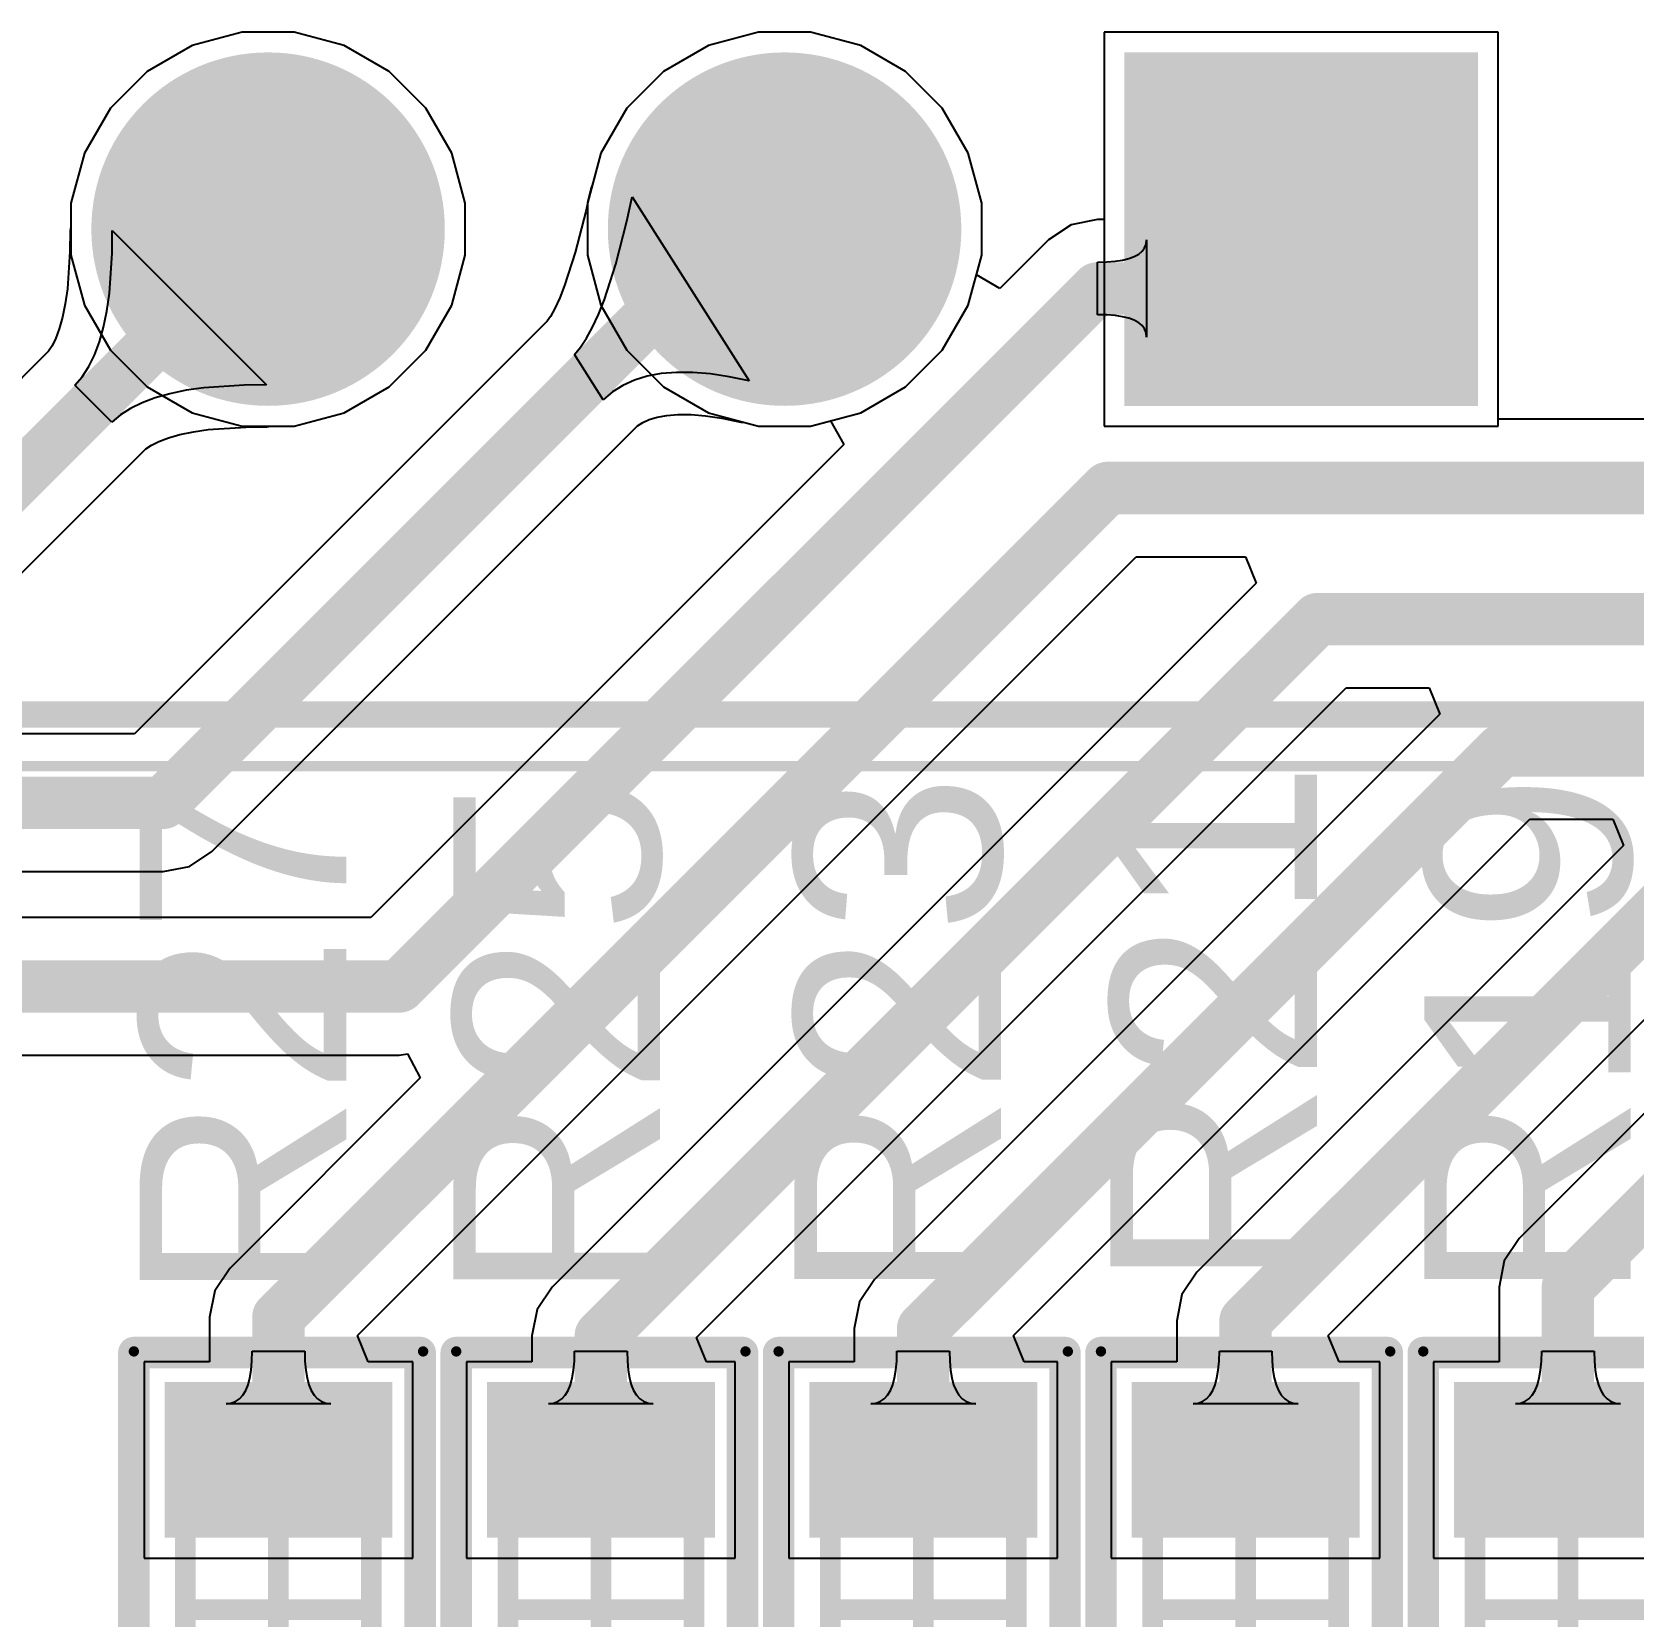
# Model space of a CAD drawing. Header units: inches. Extents: x 1.37 to 4.6, y 1.74 to 5.29.
# Drawn here: x 3.5377 to 3.843, y 3.1951 to 3.4971 of the extents above; entities that cross this region are included whole.
import ezdxf

# ---------------------------------------------------------------- set-up
doc = ezdxf.new("R2010")
doc.units = ezdxf.units.IN
doc.header["$MEASUREMENT"] = 0
for name, color, linetype in [('BottomLayer', 5, 'Continuous'), ('BottomSolder', 6, 'Continuous'), ('Mechanical13', 56, 'Continuous'), ('Mechanical15', 56, 'Continuous'), ('MultiLayer', 9, 'Continuous'), ('PadHoleLayer', 156, 'Continuous'), ('TopLayer', 1, 'Continuous'), ('TopOverlay', 2, 'Continuous'), ('TopPaste', 8, 'Continuous'), ('TopSolder', 216, 'Continuous')]:
    doc.layers.add(name, color=color, linetype=linetype)
doc.styles.add('Arial', font='', dxfattribs={"height": 0.2})
doc.styles.get('Arial').set_extended_font_data('Arial')

# ---------------------------------------------------------------- blocks, each defined once
blk = doc.blocks.new('_________0603_91')
at = {"layer": 'TopLayer'}
for points in [[(-0.03937, -0.01772), (-0.03937, 0.01772), (-0.01772, 0.01772), (-0.01772, -0.01772)], [(0.01772, -0.01772), (0.01772, 0.01772), (0.03937, 0.01772), (0.03937, -0.01772)]]:
    blk.add_hatch(color=1, dxfattribs=at).paths.add_polyline_path(points)
at = {"layer": 'TopPaste'}
for points in [[(-0.03937, -0.01772), (-0.03937, 0.01772), (-0.01772, 0.01772), (-0.01772, -0.01772)], [(0.01772, -0.01772), (0.01772, 0.01772), (0.03937, 0.01772), (0.03937, -0.01772)]]:
    blk.add_hatch(color=8, dxfattribs=at).paths.add_polyline_path(points)
at = {"layer": 'TopSolder'}
for points in [[(-0.04337, -0.02172), (-0.04337, 0.02172), (-0.01372, 0.02172), (-0.01372, -0.02172)], [(0.01372, -0.02172), (0.01372, 0.02172), (0.04337, 0.02172), (0.04337, -0.02172)]]:
    blk.add_hatch(color=216, dxfattribs=at).paths.add_polyline_path(points)
at = {"layer": 'Mechanical13', "const_width": 0.00394}
for points in [[(-0.0315, 0.01772), (-0.0315, -0.01772)], [(-0.0315, 0.01772), (0.0315, 0.01772)], [(0.0315, 0.01772), (0.0315, -0.01772)], [(-0.0315, -0.01772), (0.0315, -0.01772)]]:
    blk.add_lwpolyline(points, dxfattribs=at)
at = {"layer": 'Mechanical13', "const_width": 0.00197}
for points in [[(-0.03248, 0.01772, 1), (-0.03051, 0.01772, 1)], [(-0.03248, 0.01772, 1), (-0.03051, 0.01772, 1)], [(0.03051, 0.01772, 1), (0.03248, 0.01772, 1)], [(0.03051, 0.01772, 1), (0.03248, 0.01772, 1)], [(-0.03248, -0.01772, 1), (-0.03051, -0.01772, 1)], [(-0.03248, -0.01772, 1), (-0.03051, -0.01772, 1)], [(0.03051, -0.01772, 1), (0.03248, -0.01772, 1)], [(0.03051, -0.01772, 1), (0.03248, -0.01772, 1)]]:
    blk.add_lwpolyline(points, format="xyb", close=True, dxfattribs=at)
at = {"layer": 'Mechanical15'}
for points, const_width in [([(-0.04921, 0.02756), (-0.04921, -0.02756)], 0.00197), ([(-0.04921, 0.02756), (0.04921, 0.02756)], 0.00197), ([(0.04921, 0.02756), (0.04921, -0.02756)], 0.00197), ([(0, 0.01772), (0, -0.01772)], 0.00394), ([(-0.01772, 0), (0.01772, 0)], 0.00394), ([(-0.04921, -0.02756), (0.04921, -0.02756)], 0.00197)]:
    blk.add_lwpolyline(points, dxfattribs=dict(at, const_width=const_width))
for points, const_width in [([(-0.0497, 0.02756, 1), (-0.04872, 0.02756, 1)], 0.000984), ([(-0.0497, 0.02756, 1), (-0.04872, 0.02756, 1)], 0.000984), ([(0.04872, 0.02756, 1), (0.0497, 0.02756, 1)], 0.000984), ([(0.04872, 0.02756, 1), (0.0497, 0.02756, 1)], 0.000984), ([(-0.00098, 0.01772, 1), (0.00098, 0.01772, 1)], 0.00197), ([(-0.0187, 0, 1), (-0.01673, 0, 1)], 0.00197), ([(0.01673, 0, 1), (0.0187, 0, 1)], 0.00197), ([(-0.00098, -0.01772, 1), (0.00098, -0.01772, 1)], 0.00197), ([(-0.0497, -0.02756, 1), (-0.04872, -0.02756, 1)], 0.000984), ([(-0.0497, -0.02756, 1), (-0.04872, -0.02756, 1)], 0.000984), ([(0.04872, -0.02756, 1), (0.0497, -0.02756, 1)], 0.000984), ([(0.04872, -0.02756, 1), (0.0497, -0.02756, 1)], 0.000984)]:
    blk.add_lwpolyline(points, format="xyb", close=True, dxfattribs=dict(at, const_width=const_width))
at = {"layer": 'TopOverlay', "const_width": 0.006}
for points in [[(-0.04921, 0.02756), (-0.04921, -0.027)], [(-0.04921, 0.02756), (0.049, 0.02756)], [(0.049, 0.02756), (0.049, -0.027)], [(-0.04921, -0.027), (0.049, -0.027)]]:
    blk.add_lwpolyline(points, dxfattribs=at)
at = {"layer": 'TopOverlay', "const_width": 0.003}
for points in [[(-0.05071, 0.02756, 1), (-0.04771, 0.02756, 1)], [(-0.05071, 0.02756, 1), (-0.04771, 0.02756, 1)], [(0.0475, 0.02756, 1), (0.0505, 0.02756, 1)], [(0.0475, 0.02756, 1), (0.0505, 0.02756, 1)], [(-0.05071, -0.027, 1), (-0.04771, -0.027, 1)], [(-0.05071, -0.027, 1), (-0.04771, -0.027, 1)], [(0.0475, -0.027, 1), (0.0505, -0.027, 1)], [(0.0475, -0.027, 1), (0.0505, -0.027, 1)]]:
    blk.add_lwpolyline(points, format="xyb", close=True, dxfattribs=at)
blk = doc.blocks.new('_________0603_93')
at = {"layer": 'TopLayer'}
for points in [[(-0.03937, -0.01772), (-0.03937, 0.01772), (-0.01772, 0.01772), (-0.01772, -0.01772)], [(0.01772, -0.01772), (0.01772, 0.01772), (0.03937, 0.01772), (0.03937, -0.01772)]]:
    blk.add_hatch(color=1, dxfattribs=at).paths.add_polyline_path(points)
at = {"layer": 'TopPaste'}
for points in [[(-0.03937, -0.01772), (-0.03937, 0.01772), (-0.01772, 0.01772), (-0.01772, -0.01772)], [(0.01772, -0.01772), (0.01772, 0.01772), (0.03937, 0.01772), (0.03937, -0.01772)]]:
    blk.add_hatch(color=8, dxfattribs=at).paths.add_polyline_path(points)
at = {"layer": 'TopSolder'}
for points in [[(-0.04337, -0.02172), (-0.04337, 0.02172), (-0.01372, 0.02172), (-0.01372, -0.02172)], [(0.01372, -0.02172), (0.01372, 0.02172), (0.04337, 0.02172), (0.04337, -0.02172)]]:
    blk.add_hatch(color=216, dxfattribs=at).paths.add_polyline_path(points)
at = {"layer": 'Mechanical13', "const_width": 0.00394}
for points in [[(-0.0315, 0.01772), (-0.0315, -0.01772)], [(-0.0315, 0.01772), (0.0315, 0.01772)], [(0.0315, 0.01772), (0.0315, -0.01772)], [(-0.0315, -0.01772), (0.0315, -0.01772)]]:
    blk.add_lwpolyline(points, dxfattribs=at)
at = {"layer": 'Mechanical13', "const_width": 0.00197}
for points in [[(-0.03248, 0.01772, 1), (-0.03051, 0.01772, 1)], [(-0.03248, 0.01772, 1), (-0.03051, 0.01772, 1)], [(0.03051, 0.01772, 1), (0.03248, 0.01772, 1)], [(0.03051, 0.01772, 1), (0.03248, 0.01772, 1)], [(-0.03248, -0.01772, 1), (-0.03051, -0.01772, 1)], [(-0.03248, -0.01772, 1), (-0.03051, -0.01772, 1)], [(0.03051, -0.01772, 1), (0.03248, -0.01772, 1)], [(0.03051, -0.01772, 1), (0.03248, -0.01772, 1)]]:
    blk.add_lwpolyline(points, format="xyb", close=True, dxfattribs=at)
at = {"layer": 'Mechanical15'}
for points, const_width in [([(-0.04921, 0.02756), (-0.04921, -0.02756)], 0.00197), ([(-0.04921, 0.02756), (0.04921, 0.02756)], 0.00197), ([(0.04921, 0.02756), (0.04921, -0.02756)], 0.00197), ([(0, 0.01772), (0, -0.01772)], 0.00394), ([(-0.01772, 0), (0.01772, 0)], 0.00394), ([(-0.04921, -0.02756), (0.04921, -0.02756)], 0.00197)]:
    blk.add_lwpolyline(points, dxfattribs=dict(at, const_width=const_width))
for points, const_width in [([(-0.0497, 0.02756, 1), (-0.04872, 0.02756, 1)], 0.000984), ([(-0.0497, 0.02756, 1), (-0.04872, 0.02756, 1)], 0.000984), ([(0.04872, 0.02756, 1), (0.0497, 0.02756, 1)], 0.000984), ([(0.04872, 0.02756, 1), (0.0497, 0.02756, 1)], 0.000984), ([(-0.00098, 0.01772, 1), (0.00098, 0.01772, 1)], 0.00197), ([(-0.0187, 0, 1), (-0.01673, 0, 1)], 0.00197), ([(0.01673, 0, 1), (0.0187, 0, 1)], 0.00197), ([(-0.00098, -0.01772, 1), (0.00098, -0.01772, 1)], 0.00197), ([(-0.0497, -0.02756, 1), (-0.04872, -0.02756, 1)], 0.000984), ([(-0.0497, -0.02756, 1), (-0.04872, -0.02756, 1)], 0.000984), ([(0.04872, -0.02756, 1), (0.0497, -0.02756, 1)], 0.000984), ([(0.04872, -0.02756, 1), (0.0497, -0.02756, 1)], 0.000984)]:
    blk.add_lwpolyline(points, format="xyb", close=True, dxfattribs=dict(at, const_width=const_width))
at = {"layer": 'TopOverlay', "const_width": 0.006}
for points in [[(-0.04921, 0.02756), (-0.04921, -0.027)], [(-0.04921, 0.02756), (0.049, 0.02756)], [(0.049, 0.02756), (0.049, -0.027)], [(-0.04921, -0.027), (0.049, -0.027)]]:
    blk.add_lwpolyline(points, dxfattribs=at)
at = {"layer": 'TopOverlay', "const_width": 0.003}
for points in [[(-0.05071, 0.02756, 1), (-0.04771, 0.02756, 1)], [(-0.05071, 0.02756, 1), (-0.04771, 0.02756, 1)], [(0.0475, 0.02756, 1), (0.0505, 0.02756, 1)], [(0.0475, 0.02756, 1), (0.0505, 0.02756, 1)], [(-0.05071, -0.027, 1), (-0.04771, -0.027, 1)], [(-0.05071, -0.027, 1), (-0.04771, -0.027, 1)], [(0.0475, -0.027, 1), (0.0505, -0.027, 1)], [(0.0475, -0.027, 1), (0.0505, -0.027, 1)]]:
    blk.add_lwpolyline(points, format="xyb", close=True, dxfattribs=at)
blk = doc.blocks.new('_________0603_95')
at = {"layer": 'TopLayer'}
for points in [[(-0.03937, -0.01772), (-0.03937, 0.01772), (-0.01772, 0.01772), (-0.01772, -0.01772)], [(0.01772, -0.01772), (0.01772, 0.01772), (0.03937, 0.01772), (0.03937, -0.01772)]]:
    blk.add_hatch(color=1, dxfattribs=at).paths.add_polyline_path(points)
at = {"layer": 'TopPaste'}
for points in [[(-0.03937, -0.01772), (-0.03937, 0.01772), (-0.01772, 0.01772), (-0.01772, -0.01772)], [(0.01772, -0.01772), (0.01772, 0.01772), (0.03937, 0.01772), (0.03937, -0.01772)]]:
    blk.add_hatch(color=8, dxfattribs=at).paths.add_polyline_path(points)
at = {"layer": 'TopSolder'}
for points in [[(-0.04337, -0.02172), (-0.04337, 0.02172), (-0.01372, 0.02172), (-0.01372, -0.02172)], [(0.01372, -0.02172), (0.01372, 0.02172), (0.04337, 0.02172), (0.04337, -0.02172)]]:
    blk.add_hatch(color=216, dxfattribs=at).paths.add_polyline_path(points)
at = {"layer": 'Mechanical13', "const_width": 0.00394}
for points in [[(-0.0315, 0.01772), (-0.0315, -0.01772)], [(-0.0315, 0.01772), (0.0315, 0.01772)], [(0.0315, 0.01772), (0.0315, -0.01772)], [(-0.0315, -0.01772), (0.0315, -0.01772)]]:
    blk.add_lwpolyline(points, dxfattribs=at)
at = {"layer": 'Mechanical13', "const_width": 0.00197}
for points in [[(-0.03248, 0.01772, 1), (-0.03051, 0.01772, 1)], [(-0.03248, 0.01772, 1), (-0.03051, 0.01772, 1)], [(0.03051, 0.01772, 1), (0.03248, 0.01772, 1)], [(0.03051, 0.01772, 1), (0.03248, 0.01772, 1)], [(-0.03248, -0.01772, 1), (-0.03051, -0.01772, 1)], [(-0.03248, -0.01772, 1), (-0.03051, -0.01772, 1)], [(0.03051, -0.01772, 1), (0.03248, -0.01772, 1)], [(0.03051, -0.01772, 1), (0.03248, -0.01772, 1)]]:
    blk.add_lwpolyline(points, format="xyb", close=True, dxfattribs=at)
at = {"layer": 'Mechanical15'}
for points, const_width in [([(-0.04921, 0.02756), (-0.04921, -0.02756)], 0.00197), ([(-0.04921, 0.02756), (0.04921, 0.02756)], 0.00197), ([(0.04921, 0.02756), (0.04921, -0.02756)], 0.00197), ([(0, 0.01772), (0, -0.01772)], 0.00394), ([(-0.01772, 0), (0.01772, 0)], 0.00394), ([(-0.04921, -0.02756), (0.04921, -0.02756)], 0.00197)]:
    blk.add_lwpolyline(points, dxfattribs=dict(at, const_width=const_width))
for points, const_width in [([(-0.0497, 0.02756, 1), (-0.04872, 0.02756, 1)], 0.000984), ([(-0.0497, 0.02756, 1), (-0.04872, 0.02756, 1)], 0.000984), ([(0.04872, 0.02756, 1), (0.0497, 0.02756, 1)], 0.000984), ([(0.04872, 0.02756, 1), (0.0497, 0.02756, 1)], 0.000984), ([(-0.00098, 0.01772, 1), (0.00098, 0.01772, 1)], 0.00197), ([(-0.0187, 0, 1), (-0.01673, 0, 1)], 0.00197), ([(0.01673, 0, 1), (0.0187, 0, 1)], 0.00197), ([(-0.00098, -0.01772, 1), (0.00098, -0.01772, 1)], 0.00197), ([(-0.0497, -0.02756, 1), (-0.04872, -0.02756, 1)], 0.000984), ([(-0.0497, -0.02756, 1), (-0.04872, -0.02756, 1)], 0.000984), ([(0.04872, -0.02756, 1), (0.0497, -0.02756, 1)], 0.000984), ([(0.04872, -0.02756, 1), (0.0497, -0.02756, 1)], 0.000984)]:
    blk.add_lwpolyline(points, format="xyb", close=True, dxfattribs=dict(at, const_width=const_width))
at = {"layer": 'TopOverlay', "const_width": 0.006}
for points in [[(-0.04921, 0.02756), (-0.04921, -0.027)], [(-0.04921, 0.02756), (0.049, 0.02756)], [(0.049, 0.02756), (0.049, -0.027)], [(-0.04921, -0.027), (0.049, -0.027)]]:
    blk.add_lwpolyline(points, dxfattribs=at)
at = {"layer": 'TopOverlay', "const_width": 0.003}
for points in [[(-0.05071, 0.02756, 1), (-0.04771, 0.02756, 1)], [(-0.05071, 0.02756, 1), (-0.04771, 0.02756, 1)], [(0.0475, 0.02756, 1), (0.0505, 0.02756, 1)], [(0.0475, 0.02756, 1), (0.0505, 0.02756, 1)], [(-0.05071, -0.027, 1), (-0.04771, -0.027, 1)], [(-0.05071, -0.027, 1), (-0.04771, -0.027, 1)], [(0.0475, -0.027, 1), (0.0505, -0.027, 1)], [(0.0475, -0.027, 1), (0.0505, -0.027, 1)]]:
    blk.add_lwpolyline(points, format="xyb", close=True, dxfattribs=at)
blk = doc.blocks.new('_________0603_97')
at = {"layer": 'TopLayer'}
for points in [[(-0.03937, -0.01772), (-0.03937, 0.01772), (-0.01772, 0.01772), (-0.01772, -0.01772)], [(0.01772, -0.01772), (0.01772, 0.01772), (0.03937, 0.01772), (0.03937, -0.01772)]]:
    blk.add_hatch(color=1, dxfattribs=at).paths.add_polyline_path(points)
at = {"layer": 'TopPaste'}
for points in [[(-0.03937, -0.01772), (-0.03937, 0.01772), (-0.01772, 0.01772), (-0.01772, -0.01772)], [(0.01772, -0.01772), (0.01772, 0.01772), (0.03937, 0.01772), (0.03937, -0.01772)]]:
    blk.add_hatch(color=8, dxfattribs=at).paths.add_polyline_path(points)
at = {"layer": 'TopSolder'}
for points in [[(-0.04337, -0.02172), (-0.04337, 0.02172), (-0.01372, 0.02172), (-0.01372, -0.02172)], [(0.01372, -0.02172), (0.01372, 0.02172), (0.04337, 0.02172), (0.04337, -0.02172)]]:
    blk.add_hatch(color=216, dxfattribs=at).paths.add_polyline_path(points)
at = {"layer": 'Mechanical13', "const_width": 0.00394}
for points in [[(-0.0315, 0.01772), (-0.0315, -0.01772)], [(-0.0315, 0.01772), (0.0315, 0.01772)], [(0.0315, 0.01772), (0.0315, -0.01772)], [(-0.0315, -0.01772), (0.0315, -0.01772)]]:
    blk.add_lwpolyline(points, dxfattribs=at)
at = {"layer": 'Mechanical13', "const_width": 0.00197}
for points in [[(-0.03248, 0.01772, 1), (-0.03051, 0.01772, 1)], [(-0.03248, 0.01772, 1), (-0.03051, 0.01772, 1)], [(0.03051, 0.01772, 1), (0.03248, 0.01772, 1)], [(0.03051, 0.01772, 1), (0.03248, 0.01772, 1)], [(-0.03248, -0.01772, 1), (-0.03051, -0.01772, 1)], [(-0.03248, -0.01772, 1), (-0.03051, -0.01772, 1)], [(0.03051, -0.01772, 1), (0.03248, -0.01772, 1)], [(0.03051, -0.01772, 1), (0.03248, -0.01772, 1)]]:
    blk.add_lwpolyline(points, format="xyb", close=True, dxfattribs=at)
at = {"layer": 'Mechanical15'}
for points, const_width in [([(-0.04921, 0.02756), (-0.04921, -0.02756)], 0.00197), ([(-0.04921, 0.02756), (0.04921, 0.02756)], 0.00197), ([(0.04921, 0.02756), (0.04921, -0.02756)], 0.00197), ([(0, 0.01772), (0, -0.01772)], 0.00394), ([(-0.01772, 0), (0.01772, 0)], 0.00394), ([(-0.04921, -0.02756), (0.04921, -0.02756)], 0.00197)]:
    blk.add_lwpolyline(points, dxfattribs=dict(at, const_width=const_width))
for points, const_width in [([(-0.0497, 0.02756, 1), (-0.04872, 0.02756, 1)], 0.000984), ([(-0.0497, 0.02756, 1), (-0.04872, 0.02756, 1)], 0.000984), ([(0.04872, 0.02756, 1), (0.0497, 0.02756, 1)], 0.000984), ([(0.04872, 0.02756, 1), (0.0497, 0.02756, 1)], 0.000984), ([(-0.00098, 0.01772, 1), (0.00098, 0.01772, 1)], 0.00197), ([(-0.0187, 0, 1), (-0.01673, 0, 1)], 0.00197), ([(0.01673, 0, 1), (0.0187, 0, 1)], 0.00197), ([(-0.00098, -0.01772, 1), (0.00098, -0.01772, 1)], 0.00197), ([(-0.0497, -0.02756, 1), (-0.04872, -0.02756, 1)], 0.000984), ([(-0.0497, -0.02756, 1), (-0.04872, -0.02756, 1)], 0.000984), ([(0.04872, -0.02756, 1), (0.0497, -0.02756, 1)], 0.000984), ([(0.04872, -0.02756, 1), (0.0497, -0.02756, 1)], 0.000984)]:
    blk.add_lwpolyline(points, format="xyb", close=True, dxfattribs=dict(at, const_width=const_width))
at = {"layer": 'TopOverlay', "const_width": 0.006}
for points in [[(-0.04921, 0.02756), (-0.04921, -0.027)], [(-0.04921, 0.02756), (0.049, 0.02756)], [(0.049, 0.02756), (0.049, -0.027)], [(-0.04921, -0.027), (0.049, -0.027)]]:
    blk.add_lwpolyline(points, dxfattribs=at)
at = {"layer": 'TopOverlay', "const_width": 0.003}
for points in [[(-0.05071, 0.02756, 1), (-0.04771, 0.02756, 1)], [(-0.05071, 0.02756, 1), (-0.04771, 0.02756, 1)], [(0.0475, 0.02756, 1), (0.0505, 0.02756, 1)], [(0.0475, 0.02756, 1), (0.0505, 0.02756, 1)], [(-0.05071, -0.027, 1), (-0.04771, -0.027, 1)], [(-0.05071, -0.027, 1), (-0.04771, -0.027, 1)], [(0.0475, -0.027, 1), (0.0505, -0.027, 1)], [(0.0475, -0.027, 1), (0.0505, -0.027, 1)]]:
    blk.add_lwpolyline(points, format="xyb", close=True, dxfattribs=at)
blk = doc.blocks.new('_________0603_99')
at = {"layer": 'TopLayer'}
for points in [[(-0.03937, -0.01772), (-0.03937, 0.01772), (-0.01772, 0.01772), (-0.01772, -0.01772)], [(0.01772, -0.01772), (0.01772, 0.01772), (0.03937, 0.01772), (0.03937, -0.01772)]]:
    blk.add_hatch(color=1, dxfattribs=at).paths.add_polyline_path(points)
at = {"layer": 'TopPaste'}
for points in [[(-0.03937, -0.01772), (-0.03937, 0.01772), (-0.01772, 0.01772), (-0.01772, -0.01772)], [(0.01772, -0.01772), (0.01772, 0.01772), (0.03937, 0.01772), (0.03937, -0.01772)]]:
    blk.add_hatch(color=8, dxfattribs=at).paths.add_polyline_path(points)
at = {"layer": 'TopSolder'}
for points in [[(-0.04337, -0.02172), (-0.04337, 0.02172), (-0.01372, 0.02172), (-0.01372, -0.02172)], [(0.01372, -0.02172), (0.01372, 0.02172), (0.04337, 0.02172), (0.04337, -0.02172)]]:
    blk.add_hatch(color=216, dxfattribs=at).paths.add_polyline_path(points)
at = {"layer": 'Mechanical13', "const_width": 0.00394}
for points in [[(-0.0315, 0.01772), (-0.0315, -0.01772)], [(-0.0315, 0.01772), (0.0315, 0.01772)], [(0.0315, 0.01772), (0.0315, -0.01772)], [(-0.0315, -0.01772), (0.0315, -0.01772)]]:
    blk.add_lwpolyline(points, dxfattribs=at)
at = {"layer": 'Mechanical13', "const_width": 0.00197}
for points in [[(-0.03248, 0.01772, 1), (-0.03051, 0.01772, 1)], [(-0.03248, 0.01772, 1), (-0.03051, 0.01772, 1)], [(0.03051, 0.01772, 1), (0.03248, 0.01772, 1)], [(0.03051, 0.01772, 1), (0.03248, 0.01772, 1)], [(-0.03248, -0.01772, 1), (-0.03051, -0.01772, 1)], [(-0.03248, -0.01772, 1), (-0.03051, -0.01772, 1)], [(0.03051, -0.01772, 1), (0.03248, -0.01772, 1)], [(0.03051, -0.01772, 1), (0.03248, -0.01772, 1)]]:
    blk.add_lwpolyline(points, format="xyb", close=True, dxfattribs=at)
at = {"layer": 'Mechanical15'}
for points, const_width in [([(-0.04921, 0.02756), (-0.04921, -0.02756)], 0.00197), ([(-0.04921, 0.02756), (0.04921, 0.02756)], 0.00197), ([(0.04921, 0.02756), (0.04921, -0.02756)], 0.00197), ([(0, 0.01772), (0, -0.01772)], 0.00394), ([(-0.01772, 0), (0.01772, 0)], 0.00394), ([(-0.04921, -0.02756), (0.04921, -0.02756)], 0.00197)]:
    blk.add_lwpolyline(points, dxfattribs=dict(at, const_width=const_width))
for points, const_width in [([(-0.0497, 0.02756, 1), (-0.04872, 0.02756, 1)], 0.000984), ([(-0.0497, 0.02756, 1), (-0.04872, 0.02756, 1)], 0.000984), ([(0.04872, 0.02756, 1), (0.0497, 0.02756, 1)], 0.000984), ([(0.04872, 0.02756, 1), (0.0497, 0.02756, 1)], 0.000984), ([(-0.00098, 0.01772, 1), (0.00098, 0.01772, 1)], 0.00197), ([(-0.0187, 0, 1), (-0.01673, 0, 1)], 0.00197), ([(0.01673, 0, 1), (0.0187, 0, 1)], 0.00197), ([(-0.00098, -0.01772, 1), (0.00098, -0.01772, 1)], 0.00197), ([(-0.0497, -0.02756, 1), (-0.04872, -0.02756, 1)], 0.000984), ([(-0.0497, -0.02756, 1), (-0.04872, -0.02756, 1)], 0.000984), ([(0.04872, -0.02756, 1), (0.0497, -0.02756, 1)], 0.000984), ([(0.04872, -0.02756, 1), (0.0497, -0.02756, 1)], 0.000984)]:
    blk.add_lwpolyline(points, format="xyb", close=True, dxfattribs=dict(at, const_width=const_width))
at = {"layer": 'TopOverlay', "const_width": 0.006}
for points in [[(-0.04921, 0.02756), (-0.04921, -0.027)], [(-0.04921, 0.02756), (0.049, 0.02756)], [(0.049, 0.02756), (0.049, -0.027)], [(-0.04921, -0.027), (0.049, -0.027)]]:
    blk.add_lwpolyline(points, dxfattribs=at)
at = {"layer": 'TopOverlay', "const_width": 0.003}
for points in [[(-0.05071, 0.02756, 1), (-0.04771, 0.02756, 1)], [(-0.05071, 0.02756, 1), (-0.04771, 0.02756, 1)], [(0.0475, 0.02756, 1), (0.0505, 0.02756, 1)], [(0.0475, 0.02756, 1), (0.0505, 0.02756, 1)], [(-0.05071, -0.027, 1), (-0.04771, -0.027, 1)], [(-0.05071, -0.027, 1), (-0.04771, -0.027, 1)], [(0.0475, -0.027, 1), (0.0505, -0.027, 1)], [(0.0475, -0.027, 1), (0.0505, -0.027, 1)]]:
    blk.add_lwpolyline(points, format="xyb", close=True, dxfattribs=at)
blk = doc.blocks.new('JST_B8B_XH_A_135')
at = {"layer": 'BottomLayer'}
h = blk.add_hatch(color=5, dxfattribs=at)
edge = h.paths.add_edge_path()
edge.add_arc((0.14764, -0.02067), 0.02968, 0, 360)
h = blk.add_hatch(color=5, dxfattribs=at)
edge = h.paths.add_edge_path()
edge.add_arc((0.24606, -0.02067), 0.02968, 0, 360)
blk.add_hatch(color=5, dxfattribs=at).paths.add_polyline_path([(0.3148, 0.00902), (0.37417, 0.00902), (0.37417, -0.05035), (0.3148, -0.05035)])
at = {"layer": 'BottomSolder'}
h = blk.add_hatch(color=6, dxfattribs=at)
edge = h.paths.add_edge_path()
edge.add_arc((0.14764, -0.02067), 0.03368, 0, 360)
h = blk.add_hatch(color=6, dxfattribs=at)
edge = h.paths.add_edge_path()
edge.add_arc((0.24606, -0.02067), 0.03368, 0, 360)
blk.add_hatch(color=6, dxfattribs=at).paths.add_polyline_path([(0.3108, 0.01302), (0.37817, 0.01302), (0.37817, -0.05435), (0.3108, -0.05435)])
at = {"layer": 'MultiLayer'}
h = blk.add_hatch(color=9, dxfattribs=at)
edge = h.paths.add_edge_path()
edge.add_arc((0.14764, -0.02067), 0.02968, 0, 360)
h = blk.add_hatch(color=9, dxfattribs=at)
edge = h.paths.add_edge_path()
edge.add_arc((0.24606, -0.02067), 0.02968, 0, 360)
at = {"layer": 'PadHoleLayer'}
h = blk.add_hatch(color=156, dxfattribs=at)
edge = h.paths.add_edge_path()
edge.add_arc((0.14764, -0.02067), 0.01969, 0, 360)
h = blk.add_hatch(color=156, dxfattribs=at)
edge = h.paths.add_edge_path()
edge.add_arc((0.24606, -0.02067), 0.01969, 0, 360)
h = blk.add_hatch(color=156, dxfattribs=at)
edge = h.paths.add_edge_path()
edge.add_arc((0.34449, -0.02067), 0.01969, 0, 360)
at = {"layer": 'TopLayer'}
h = blk.add_hatch(color=1, dxfattribs=at)
edge = h.paths.add_edge_path()
edge.add_arc((0.14764, -0.02067), 0.02968, 0, 360)
h = blk.add_hatch(color=1, dxfattribs=at)
edge = h.paths.add_edge_path()
edge.add_arc((0.24606, -0.02067), 0.02968, 0, 360)
blk.add_hatch(color=1, dxfattribs=at).paths.add_polyline_path([(0.3148, 0.00902), (0.37417, 0.00902), (0.37417, -0.05035), (0.3148, -0.05035)])
at = {"layer": 'TopSolder'}
h = blk.add_hatch(color=216, dxfattribs=at)
edge = h.paths.add_edge_path()
edge.add_arc((0.14764, -0.02067), 0.03368, 0, 360)
h = blk.add_hatch(color=216, dxfattribs=at)
edge = h.paths.add_edge_path()
edge.add_arc((0.24606, -0.02067), 0.03368, 0, 360)
blk.add_hatch(color=216, dxfattribs=at).paths.add_polyline_path([(0.3108, 0.01302), (0.37817, 0.01302), (0.37817, -0.05435), (0.3108, -0.05435)])
at = {"layer": 'Mechanical13', "const_width": 0.005}
blk.add_lwpolyline([(-0.44094, -0.11319), (0.44094, -0.11319)], dxfattribs=at)
at = {"layer": 'Mechanical15', "const_width": 0.00197}
blk.add_lwpolyline([(-0.45079, -0.12303), (0.45079, -0.12303)], dxfattribs=at)
at = {"layer": 'TopOverlay', "const_width": 0.005}
blk.add_lwpolyline([(-0.44094, -0.11319), (0.44094, -0.11319)], dxfattribs=at)

msp = doc.modelspace()

# ---------------------------------------------------------------- linework, layer by layer
at = {"layer": 'BottomLayer'}
for p, q in [((3.57777, 3.49712), (3.56822, 3.49456)), ((3.58766, 3.49712), (3.57777, 3.49712)), ((3.59721, 3.49456), (3.58766, 3.49712)), ((3.6762, 3.49712), (3.66664, 3.49456)), ((3.68609, 3.49712), (3.6762, 3.49712)), ((3.69564, 3.49456), (3.68609, 3.49712)), ((3.81712, 3.49712), (3.74201, 3.49712)), ((3.74201, 3.49712), (3.74201, 3.422)), ((3.81712, 3.422), (3.81712, 3.49712)), ((3.56822, 3.49456), (3.55965, 3.48962)), ((3.60578, 3.48962), (3.59721, 3.49456)), ((3.66664, 3.49456), (3.65808, 3.48962)), ((3.7042, 3.48962), (3.69564, 3.49456)), ((3.55965, 3.48962), (3.55266, 3.48262)), ((3.61277, 3.48262), (3.60578, 3.48962)), ((3.65808, 3.48962), (3.65109, 3.48262)), ((3.7112, 3.48262), (3.7042, 3.48962)), ((3.55266, 3.48262), (3.54772, 3.47406)), ((3.61771, 3.47406), (3.61277, 3.48262)), ((3.65109, 3.48262), (3.64614, 3.47406)), ((3.71614, 3.47406), (3.7112, 3.48262)), ((3.54772, 3.47406), (3.54516, 3.46451)), ((3.62027, 3.46451), (3.61771, 3.47406)), ((3.64614, 3.47406), (3.64358, 3.46451)), ((3.7187, 3.46451), (3.71614, 3.47406)), ((3.54516, 3.46451), (3.54516, 3.45462)), ((3.62027, 3.45462), (3.62027, 3.46451)), ((3.64358, 3.46451), (3.64358, 3.45462)), ((3.7187, 3.45462), (3.7187, 3.46451)), ((3.54516, 3.45462), (3.54772, 3.44507)), ((3.61771, 3.44507), (3.62027, 3.45462)), ((3.64358, 3.45462), (3.64614, 3.44507)), ((3.71614, 3.44507), (3.7187, 3.45462)), ((3.54772, 3.44507), (3.55266, 3.4365)), ((3.61277, 3.4365), (3.61771, 3.44507)), ((3.64614, 3.44507), (3.65109, 3.4365)), ((3.7112, 3.4365), (3.71614, 3.44507)), ((3.55266, 3.4365), (3.55965, 3.42951)), ((3.60578, 3.42951), (3.61277, 3.4365)), ((3.65109, 3.4365), (3.65808, 3.42951)), ((3.7042, 3.42951), (3.7112, 3.4365)), ((3.55965, 3.42951), (3.56822, 3.42456)), ((3.59721, 3.42456), (3.60578, 3.42951)), ((3.65808, 3.42951), (3.66664, 3.42456)), ((3.69564, 3.42456), (3.7042, 3.42951)), ((3.56822, 3.42456), (3.57777, 3.422)), ((3.57777, 3.422), (3.58766, 3.422)), ((3.58766, 3.422), (3.59721, 3.42456)), ((3.66664, 3.42456), (3.6762, 3.422)), ((3.6762, 3.422), (3.68609, 3.422)), ((3.68609, 3.422), (3.69564, 3.42456)), ((3.74201, 3.422), (3.81712, 3.422))]:
    msp.add_line(p, q, dxfattribs=at)
at = {"layer": 'TopLayer'}
for p, q in [((3.57777, 3.49712), (3.56822, 3.49456)), ((3.58766, 3.49712), (3.57777, 3.49712)), ((3.59721, 3.49456), (3.58766, 3.49712)), ((3.6762, 3.49712), (3.66664, 3.49456)), ((3.68609, 3.49712), (3.6762, 3.49712)), ((3.69564, 3.49456), (3.68609, 3.49712)), ((3.81712, 3.49712), (3.74201, 3.49712)), ((3.74201, 3.49712), (3.74201, 3.46138)), ((3.81712, 3.42336), (3.81712, 3.49712)), ((3.56822, 3.49456), (3.55965, 3.48962)), ((3.60578, 3.48962), (3.59721, 3.49456)), ((3.66664, 3.49456), (3.65808, 3.48962)), ((3.7042, 3.48962), (3.69564, 3.49456)), ((3.55965, 3.48962), (3.55266, 3.48262)), ((3.61277, 3.48262), (3.60578, 3.48962)), ((3.65808, 3.48962), (3.65109, 3.48262)), ((3.7112, 3.48262), (3.7042, 3.48962)), ((3.55266, 3.48262), (3.54772, 3.47406)), ((3.61771, 3.47406), (3.61277, 3.48262)), ((3.65109, 3.48262), (3.64614, 3.47406)), ((3.71614, 3.47406), (3.7112, 3.48262)), ((3.54772, 3.47406), (3.54516, 3.46451)), ((3.62027, 3.46451), (3.61771, 3.47406)), ((3.64614, 3.47406), (3.64454, 3.46807)), ((3.7187, 3.46451), (3.71614, 3.47406)), ((3.64454, 3.46807), (3.64426, 3.46744)), ((3.64374, 3.46512), (3.64358, 3.46451)), ((3.64426, 3.46744), (3.64374, 3.46512)), ((3.64426, 3.46744), (3.64426, 3.46744)), ((3.64426, 3.46744), (3.64426, 3.46744)), ((3.65107, 3.46106), (3.6521, 3.4657)), ((3.6521, 3.4657), (3.67442, 3.43065)), ((3.54516, 3.46451), (3.54516, 3.46006)), ((3.62027, 3.45462), (3.62027, 3.46451)), ((3.64326, 3.46293), (3.64125, 3.4551)), ((3.64358, 3.46438), (3.64326, 3.46293)), ((3.64358, 3.46451), (3.64358, 3.46438)), ((3.7187, 3.45462), (3.7187, 3.46451)), ((3.545, 3.45932), (3.54497, 3.45529)), ((3.54516, 3.46006), (3.545, 3.45932)), ((3.553, 3.45499), (3.55303, 3.45927)), ((3.55303, 3.45927), (3.58242, 3.42988)), ((3.64897, 3.45287), (3.65107, 3.46106)), ((3.73572, 3.46038), (3.73146, 3.45754)), ((3.74074, 3.46138), (3.73572, 3.46038)), ((3.74201, 3.46138), (3.74074, 3.46138)), ((3.73146, 3.45754), (3.72217, 3.44825)), ((3.74928, 3.45534), (3.74975, 3.45598)), ((3.74975, 3.45598), (3.75003, 3.45671)), ((3.75003, 3.45671), (3.75012, 3.45752)), ((3.75012, 3.45752), (3.75012, 3.43899)), ((3.54497, 3.45529), (3.54449, 3.44818)), ((3.55248, 3.44733), (3.553, 3.45499)), ((3.61771, 3.44507), (3.62027, 3.45462)), ((3.64125, 3.4551), (3.63923, 3.44884)), ((3.6468, 3.44614), (3.64897, 3.45287)), ((3.71769, 3.45084), (3.7187, 3.45462)), ((3.74074, 3.45325), (3.74252, 3.4533)), ((3.74074, 3.44325), (3.74074, 3.45325)), ((3.74252, 3.4533), (3.74412, 3.45343)), ((3.74412, 3.45343), (3.74552, 3.45364)), ((3.74552, 3.45364), (3.74674, 3.45394)), ((3.74674, 3.45394), (3.74777, 3.45432)), ((3.74777, 3.45432), (3.74862, 3.45479)), ((3.74862, 3.45479), (3.74928, 3.45534)), ((3.72217, 3.44825), (3.71769, 3.45084)), ((3.54449, 3.44818), (3.54408, 3.44533)), ((3.552, 3.44395), (3.55248, 3.44733)), ((3.6383, 3.44646), (3.63738, 3.44446)), ((3.63923, 3.44884), (3.6383, 3.44646)), ((3.54408, 3.44533), (3.54355, 3.44276)), ((3.55136, 3.44085), (3.552, 3.44395)), ((3.61277, 3.4365), (3.61771, 3.44507)), ((3.63738, 3.44446), (3.63655, 3.44293)), ((3.64456, 3.44086), (3.64569, 3.44332)), ((3.64569, 3.44332), (3.6468, 3.44614)), ((3.54293, 3.44056), (3.54225, 3.43875)), ((3.54355, 3.44276), (3.54293, 3.44056)), ((3.55057, 3.43806), (3.55136, 3.44085)), ((3.63593, 3.44201), (3.55728, 3.36336)), ((3.63655, 3.44293), (3.63593, 3.44201)), ((3.64342, 3.43877), (3.64456, 3.44086)), ((3.74252, 3.44321), (3.74074, 3.44325)), ((3.74412, 3.44308), (3.74252, 3.44321)), ((3.74552, 3.44287), (3.74412, 3.44308)), ((3.74674, 3.44257), (3.74552, 3.44287)), ((3.74777, 3.44219), (3.74674, 3.44257)), ((3.74862, 3.44172), (3.74777, 3.44219)), ((3.74928, 3.44117), (3.74862, 3.44172)), ((3.74975, 3.44053), (3.74928, 3.44117)), ((3.75003, 3.4398), (3.74975, 3.44053)), ((3.54155, 3.43733), (3.54086, 3.43627)), ((3.54225, 3.43875), (3.54155, 3.43733)), ((3.54963, 3.43555), (3.55057, 3.43806)), ((3.64226, 3.43704), (3.64342, 3.43877)), ((3.75012, 3.43899), (3.75003, 3.4398)), ((3.54086, 3.43627), (3.51301, 3.40842)), ((3.54853, 3.43335), (3.54963, 3.43555)), ((3.60578, 3.42951), (3.61277, 3.4365)), ((3.64109, 3.43568), (3.64226, 3.43704)), ((3.64657, 3.42701), (3.64109, 3.43568)), ((3.54589, 3.42981), (3.54729, 3.43143)), ((3.54729, 3.43143), (3.54853, 3.43335)), ((3.65496, 3.43153), (3.65252, 3.43079)), ((3.65763, 3.43202), (3.65496, 3.43153)), ((3.66053, 3.43226), (3.65763, 3.43202)), ((3.66366, 3.43224), (3.66053, 3.43226)), ((3.66702, 3.43196), (3.66366, 3.43224)), ((3.6706, 3.43143), (3.66702, 3.43196)), ((3.67442, 3.43065), (3.6706, 3.43143)), ((3.55297, 3.42274), (3.54589, 3.42981)), ((3.56401, 3.4282), (3.56121, 3.42742)), ((3.5671, 3.42884), (3.56401, 3.4282)), ((3.57049, 3.42933), (3.5671, 3.42884)), ((3.57815, 3.42985), (3.57049, 3.42933)), ((3.58242, 3.42988), (3.57815, 3.42985)), ((3.59721, 3.42456), (3.60578, 3.42951)), ((3.64832, 3.42853), (3.64657, 3.42701)), ((3.65031, 3.42978), (3.64832, 3.42853)), ((3.65252, 3.43079), (3.65031, 3.42978)), ((3.5565, 3.42538), (3.55458, 3.42414)), ((3.55871, 3.42647), (3.5565, 3.42538)), ((3.56121, 3.42742), (3.55871, 3.42647)), ((3.55458, 3.42414), (3.55297, 3.42274)), ((3.572, 3.34095), (3.65304, 3.42199)), ((3.58248, 3.42185), (3.58322, 3.422)), ((3.58322, 3.422), (3.58766, 3.422)), ((3.58766, 3.422), (3.59721, 3.42456)), ((3.65304, 3.42199), (3.65312, 3.42206)), ((3.65312, 3.42206), (3.65413, 3.4227)), ((3.65413, 3.4227), (3.65536, 3.42326)), ((3.65536, 3.42326), (3.65687, 3.42372)), ((3.65687, 3.42372), (3.65869, 3.42405)), ((3.65869, 3.42405), (3.66083, 3.42423)), ((3.66083, 3.42423), (3.66331, 3.42421)), ((3.66331, 3.42421), (3.6661, 3.42398)), ((3.6661, 3.42398), (3.66921, 3.42352)), ((3.66921, 3.42352), (3.6728, 3.42278)), ((3.6728, 3.42278), (3.67329, 3.42278)), ((3.67329, 3.42278), (3.6762, 3.422)), ((3.6762, 3.422), (3.68609, 3.422)), ((3.68609, 3.422), (3.68987, 3.42302)), ((3.68987, 3.42302), (3.69245, 3.41853)), ((3.96728, 3.42336), (3.81712, 3.42336)), ((3.56048, 3.41839), (3.56191, 3.4191)), ((3.56191, 3.4191), (3.56372, 3.41978)), ((3.56372, 3.41978), (3.56591, 3.4204)), ((3.56591, 3.4204), (3.56848, 3.42093)), ((3.56848, 3.42093), (3.57133, 3.42134)), ((3.57133, 3.42134), (3.57845, 3.42182)), ((3.57845, 3.42182), (3.58248, 3.42185)), ((3.52773, 3.38601), (3.55942, 3.41771)), ((3.55942, 3.41771), (3.56048, 3.41839)), ((3.69245, 3.41853), (3.60228, 3.32836)), ((3.59975, 3.2487), (3.74815, 3.39711)), ((3.74815, 3.39711), (3.76895, 3.39711)), ((3.76895, 3.39711), (3.77103, 3.39211)), ((3.77103, 3.39211), (3.63685, 3.25793)), ((3.66437, 3.24832), (3.78815, 3.37211)), ((3.78815, 3.37211), (3.80395, 3.37211)), ((3.80395, 3.37211), (3.80603, 3.36711)), ((3.80603, 3.36711), (3.69828, 3.25936)), ((3.55728, 3.36336), (3.46772, 3.36336)), ((3.72475, 3.2487), (3.82315, 3.34711)), ((3.82315, 3.34711), (3.83895, 3.34711)), ((3.83895, 3.34711), (3.84103, 3.34211)), ((3.56774, 3.3381), (3.572, 3.34095)), ((3.84103, 3.34211), (3.7597, 3.26078)), ((3.47315, 3.33711), (3.56272, 3.33711)), ((3.56272, 3.33711), (3.56774, 3.3381)), ((3.60228, 3.32836), (3.49772, 3.32836)), ((3.78475, 3.2487), (3.85815, 3.32211)), ((3.87103, 3.31711), (3.82113, 3.26721)), ((3.50315, 3.30211), (3.60772, 3.30211)), ((3.60772, 3.30211), (3.60926, 3.30241)), ((3.60926, 3.30241), (3.61173, 3.2978)), ((3.61173, 3.2978), (3.57542, 3.2615)), ((3.82113, 3.26721), (3.81829, 3.26295)), ((3.57542, 3.2615), (3.57257, 3.25724)), ((3.7597, 3.26078), (3.75686, 3.25653)), ((3.81829, 3.26295), (3.81729, 3.25793)), ((3.57257, 3.25724), (3.57157, 3.25222)), ((3.63685, 3.25793), (3.634, 3.25367)), ((3.69828, 3.25936), (3.69543, 3.2551)), ((3.81729, 3.25793), (3.81729, 3.2437)), ((3.69543, 3.2551), (3.69443, 3.25007)), ((3.75686, 3.25653), (3.75586, 3.2515)), ((3.57157, 3.25222), (3.57157, 3.2437)), ((3.634, 3.25367), (3.633, 3.24865)), ((3.75586, 3.2515), (3.75586, 3.2437)), ((3.60182, 3.2437), (3.59975, 3.2487)), ((3.633, 3.24865), (3.633, 3.2437)), ((3.66628, 3.2437), (3.66437, 3.24832)), ((3.69443, 3.25007), (3.69443, 3.2437)), ((3.72682, 3.2437), (3.72475, 3.2487)), ((3.78682, 3.2437), (3.78475, 3.2487)), ((3.57965, 3.24381), (3.5797, 3.24571)), ((3.5797, 3.24571), (3.5897, 3.24571)), ((3.5897, 3.24571), (3.58975, 3.24381)), ((3.64108, 3.24381), (3.64113, 3.24571)), ((3.64113, 3.24571), (3.65113, 3.24571)), ((3.65113, 3.24571), (3.65118, 3.24381)), ((3.70251, 3.24381), (3.70256, 3.24571)), ((3.70256, 3.24571), (3.71256, 3.24571)), ((3.71256, 3.24571), (3.71261, 3.24381)), ((3.76394, 3.24381), (3.76399, 3.24571)), ((3.76399, 3.24571), (3.77399, 3.24571)), ((3.77399, 3.24571), (3.77404, 3.24381)), ((3.82536, 3.24381), (3.82541, 3.24571)), ((3.82541, 3.24571), (3.83541, 3.24571)), ((3.83541, 3.24571), (3.83546, 3.24381)), ((3.57157, 3.2437), (3.55911, 3.2437)), ((3.55911, 3.2437), (3.55911, 3.2063)), ((3.57925, 3.24061), (3.5795, 3.24211)), ((3.5795, 3.24211), (3.57965, 3.24381)), ((3.58975, 3.24381), (3.5899, 3.24211)), ((3.5899, 3.24211), (3.59015, 3.24061)), ((3.61029, 3.2437), (3.60182, 3.2437)), ((3.61029, 3.2063), (3.61029, 3.2437)), ((3.633, 3.2437), (3.62054, 3.2437)), ((3.62054, 3.2437), (3.62054, 3.2063)), ((3.64068, 3.24061), (3.64093, 3.24211)), ((3.64093, 3.24211), (3.64108, 3.24381)), ((3.65118, 3.24381), (3.65133, 3.24211)), ((3.65133, 3.24211), (3.65158, 3.24061)), ((3.67172, 3.2437), (3.66628, 3.2437)), ((3.67172, 3.2063), (3.67172, 3.2437)), ((3.69443, 3.2437), (3.68197, 3.2437)), ((3.68197, 3.2437), (3.68197, 3.2063)), ((3.70211, 3.24061), (3.70236, 3.24211)), ((3.70236, 3.24211), (3.70251, 3.24381)), ((3.71261, 3.24381), (3.71276, 3.24211)), ((3.71276, 3.24211), (3.71301, 3.24061)), ((3.73315, 3.2437), (3.72682, 3.2437)), ((3.73315, 3.2063), (3.73315, 3.2437)), ((3.75586, 3.2437), (3.7434, 3.2437)), ((3.7434, 3.2437), (3.7434, 3.2063)), ((3.76354, 3.24061), (3.76379, 3.24211)), ((3.76379, 3.24211), (3.76394, 3.24381)), ((3.77404, 3.24381), (3.77419, 3.24211)), ((3.77419, 3.24211), (3.77444, 3.24061)), ((3.79458, 3.2437), (3.78682, 3.2437)), ((3.79458, 3.2063), (3.79458, 3.2437)), ((3.81729, 3.2437), (3.80482, 3.2437)), ((3.80482, 3.2437), (3.80482, 3.2063)), ((3.82496, 3.24061), (3.82521, 3.24211)), ((3.82521, 3.24211), (3.82536, 3.24381)), ((3.83546, 3.24381), (3.83561, 3.24211)), ((3.83561, 3.24211), (3.83586, 3.24061)), ((3.57845, 3.23821), (3.5789, 3.23931)), ((3.5789, 3.23931), (3.57925, 3.24061)), ((3.59015, 3.24061), (3.5905, 3.23931)), ((3.5905, 3.23931), (3.59095, 3.23821)), ((3.63988, 3.23821), (3.64033, 3.23931)), ((3.64033, 3.23931), (3.64068, 3.24061)), ((3.65158, 3.24061), (3.65193, 3.23931)), ((3.65193, 3.23931), (3.65238, 3.23821)), ((3.70131, 3.23821), (3.70176, 3.23931)), ((3.70176, 3.23931), (3.70211, 3.24061)), ((3.71301, 3.24061), (3.71336, 3.23931)), ((3.71336, 3.23931), (3.71381, 3.23821)), ((3.76274, 3.23821), (3.76319, 3.23931)), ((3.76319, 3.23931), (3.76354, 3.24061)), ((3.77444, 3.24061), (3.77479, 3.23931)), ((3.77479, 3.23931), (3.77524, 3.23821)), ((3.82416, 3.23821), (3.82461, 3.23931)), ((3.82461, 3.23931), (3.82496, 3.24061)), ((3.83586, 3.24061), (3.83621, 3.23931)), ((3.83621, 3.23931), (3.83666, 3.23821)), ((3.5747, 3.23571), (3.57565, 3.23581)), ((3.57565, 3.23581), (3.5765, 3.23611)), ((3.5765, 3.23611), (3.57725, 3.23661)), ((3.57725, 3.23661), (3.5779, 3.23731)), ((3.5779, 3.23731), (3.57845, 3.23821)), ((3.59095, 3.23821), (3.5915, 3.23731)), ((3.5915, 3.23731), (3.59215, 3.23661)), ((3.59215, 3.23661), (3.5929, 3.23611)), ((3.5929, 3.23611), (3.59375, 3.23581)), ((3.59375, 3.23581), (3.5947, 3.23571)), ((3.63613, 3.23571), (3.63708, 3.23581)), ((3.63708, 3.23581), (3.63793, 3.23611)), ((3.63793, 3.23611), (3.63868, 3.23661)), ((3.63868, 3.23661), (3.63933, 3.23731)), ((3.63933, 3.23731), (3.63988, 3.23821)), ((3.65238, 3.23821), (3.65293, 3.23731)), ((3.65293, 3.23731), (3.65358, 3.23661)), ((3.65358, 3.23661), (3.65433, 3.23611)), ((3.65433, 3.23611), (3.65518, 3.23581)), ((3.65518, 3.23581), (3.65613, 3.23571)), ((3.69756, 3.23571), (3.69851, 3.23581)), ((3.69851, 3.23581), (3.69936, 3.23611)), ((3.69936, 3.23611), (3.70011, 3.23661)), ((3.70011, 3.23661), (3.70076, 3.23731)), ((3.70076, 3.23731), (3.70131, 3.23821)), ((3.71381, 3.23821), (3.71436, 3.23731)), ((3.71436, 3.23731), (3.71501, 3.23661)), ((3.71501, 3.23661), (3.71576, 3.23611)), ((3.71576, 3.23611), (3.71661, 3.23581)), ((3.71661, 3.23581), (3.71756, 3.23571)), ((3.75899, 3.23571), (3.75994, 3.23581)), ((3.75994, 3.23581), (3.76079, 3.23611)), ((3.76079, 3.23611), (3.76154, 3.23661)), ((3.76154, 3.23661), (3.76219, 3.23731)), ((3.76219, 3.23731), (3.76274, 3.23821)), ((3.77524, 3.23821), (3.77579, 3.23731)), ((3.77579, 3.23731), (3.77644, 3.23661)), ((3.77644, 3.23661), (3.77719, 3.23611)), ((3.77719, 3.23611), (3.77804, 3.23581)), ((3.77804, 3.23581), (3.77899, 3.23571)), ((3.82041, 3.23571), (3.82136, 3.23581)), ((3.82136, 3.23581), (3.82221, 3.23611)), ((3.82221, 3.23611), (3.82296, 3.23661)), ((3.82296, 3.23661), (3.82361, 3.23731)), ((3.82361, 3.23731), (3.82416, 3.23821)), ((3.83666, 3.23821), (3.83721, 3.23731)), ((3.83721, 3.23731), (3.83786, 3.23661)), ((3.83786, 3.23661), (3.83861, 3.23611)), ((3.83861, 3.23611), (3.83946, 3.23581)), ((3.83946, 3.23581), (3.84041, 3.23571)), ((3.5947, 3.23571), (3.5747, 3.23571)), ((3.65613, 3.23571), (3.63613, 3.23571)), ((3.71756, 3.23571), (3.69756, 3.23571)), ((3.77899, 3.23571), (3.75899, 3.23571)), ((3.84041, 3.23571), (3.82041, 3.23571)), ((3.55911, 3.2063), (3.61029, 3.2063)), ((3.62054, 3.2063), (3.67172, 3.2063)), ((3.68197, 3.2063), (3.73315, 3.2063)), ((3.7434, 3.2063), (3.79458, 3.2063)), ((3.80482, 3.2063), (3.85601, 3.2063))]:
    msp.add_line(p, q, dxfattribs=at)
at = {"layer": 'TopLayer', "const_width": 0.01}
for points in [[(3.51845, 3.39529), (3.58272, 3.45956)], [(3.56272, 3.35023), (3.67205, 3.45956)], [(3.67205, 3.45956), (3.68114, 3.45956)], [(3.76826, 3.44825), (3.77957, 3.45956)], [(3.60772, 3.31523), (3.74074, 3.44825)], [(3.74074, 3.44825), (3.76826, 3.44825)], [(3.5847, 3.25222), (3.74272, 3.41023)], [(3.74272, 3.41023), (3.97272, 3.41023)], [(3.64613, 3.24865), (3.78272, 3.38523)], [(3.78272, 3.38523), (4.23399, 3.38523)], [(3.70756, 3.25007), (3.81772, 3.36023)], [(3.81772, 3.36023), (4.24251, 3.36023)], [(3.46772, 3.35023), (3.56272, 3.35023)], [(3.76899, 3.2515), (3.85272, 3.33523)], [(3.49772, 3.31523), (3.60772, 3.31523)], [(3.83041, 3.25793), (3.88272, 3.31023)], [(3.83041, 3.225), (3.83041, 3.25793)], [(3.5847, 3.225), (3.5847, 3.25222)], [(3.70756, 3.225), (3.70756, 3.25007)], [(3.76899, 3.225), (3.76899, 3.2515)], [(3.64613, 3.225), (3.64613, 3.24865)]]:
    msp.add_lwpolyline(points, dxfattribs=at)
at = {"layer": 'TopLayer', "const_width": 0.005}
for points in [[(3.58022, 3.45956, 1), (3.58522, 3.45956, 1)], [(3.66955, 3.45956, 1), (3.67455, 3.45956, 1)], [(3.66955, 3.45956, 1), (3.67455, 3.45956, 1)], [(3.67864, 3.45956, 1), (3.68364, 3.45956, 1)], [(3.77707, 3.45956, 1), (3.78207, 3.45956, 1)], [(3.73824, 3.44825, 1), (3.74324, 3.44825, 1)], [(3.73824, 3.44825, 1), (3.74324, 3.44825, 1)], [(3.76576, 3.44825, 1), (3.77076, 3.44825, 1)], [(3.76576, 3.44825, 1), (3.77076, 3.44825, 1)], [(3.74022, 3.41023, 1), (3.74522, 3.41023, 1)], [(3.74022, 3.41023, 1), (3.74522, 3.41023, 1)], [(3.78022, 3.38523, 1), (3.78522, 3.38523, 1)], [(3.78022, 3.38523, 1), (3.78522, 3.38523, 1)], [(3.81522, 3.36023, 1), (3.82022, 3.36023, 1)], [(3.81522, 3.36023, 1), (3.82022, 3.36023, 1)], [(3.56022, 3.35023, 1), (3.56522, 3.35023, 1)], [(3.56022, 3.35023, 1), (3.56522, 3.35023, 1)], [(3.60522, 3.31523, 1), (3.61022, 3.31523, 1)], [(3.60522, 3.31523, 1), (3.61022, 3.31523, 1)], [(3.82791, 3.25793, 1), (3.83291, 3.25793, 1)], [(3.82791, 3.25793, 1), (3.83291, 3.25793, 1)], [(3.5822, 3.25222, 1), (3.5872, 3.25222, 1)], [(3.5822, 3.25222, 1), (3.5872, 3.25222, 1)], [(3.70506, 3.25007, 1), (3.71006, 3.25007, 1)], [(3.70506, 3.25007, 1), (3.71006, 3.25007, 1)], [(3.76649, 3.2515, 1), (3.77149, 3.2515, 1)], [(3.76649, 3.2515, 1), (3.77149, 3.2515, 1)], [(3.64363, 3.24865, 1), (3.64863, 3.24865, 1)], [(3.64363, 3.24865, 1), (3.64863, 3.24865, 1)], [(3.5822, 3.225, 1), (3.5872, 3.225, 1)], [(3.64363, 3.225, 1), (3.64863, 3.225, 1)], [(3.70506, 3.225, 1), (3.71006, 3.225, 1)], [(3.76649, 3.225, 1), (3.77149, 3.225, 1)], [(3.82791, 3.225, 1), (3.83291, 3.225, 1)]]:
    msp.add_lwpolyline(points, format="xyb", close=True, dxfattribs=at)

# ---------------------------------------------------------------- block references
msp.add_blockref('JST_B8B_XH_A_135', (3.43508, 3.48023))
at = {"rotation": 90}
for name, p in [('_________0603_91', (3.5847, 3.19646)), ('_________0603_93', (3.64613, 3.19646)), ('_________0603_95', (3.70756, 3.19646)), ('_________0603_97', (3.76899, 3.19646)), ('_________0603_99', (3.83041, 3.19646))]:
    msp.add_blockref(name, p, dxfattribs=at)

# ---------------------------------------------------------------- texts
at = {"layer": 'TopOverlay', "style": 'Arial'}
for s, p in [('R21', (3.78261, 3.2574)), ('R27', (3.59761, 3.2548)), ('R25', (3.6574, 3.25488)), ('R23', (3.72239, 3.25497)), ('R19', (3.8424, 3.25495))]:
    msp.add_text(s, height=0.03937, rotation=90, dxfattribs=at).set_placement(p)

doc.saveas('drawing.dxf')
